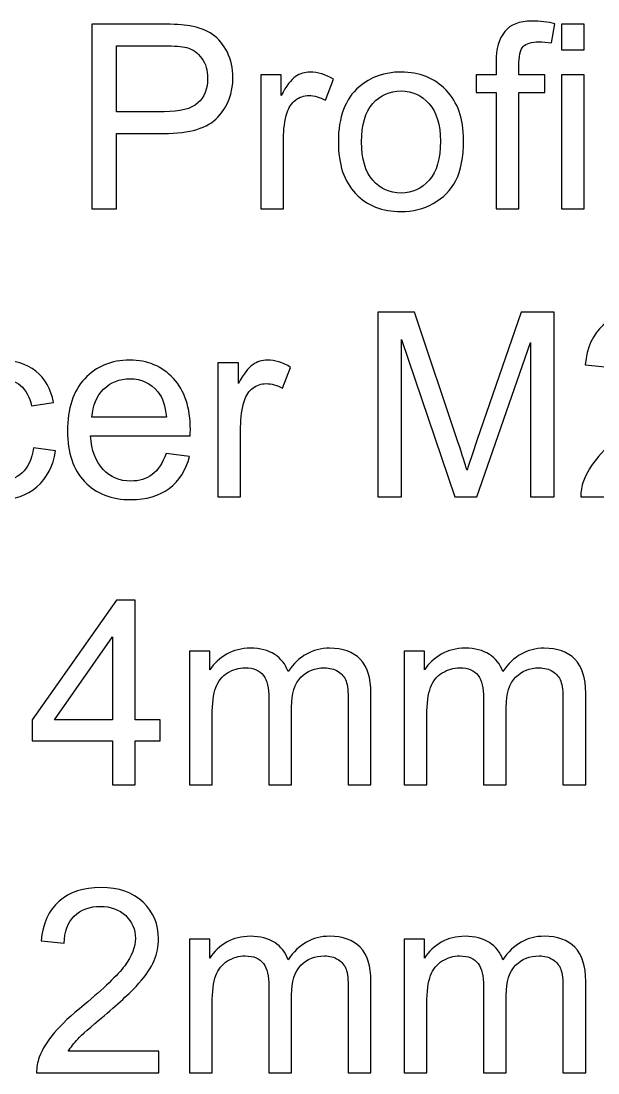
# Model space of a CAD drawing. Header units: centimetres. Extents: x -93 to 10, y -23 to 17.
# Drawn here: x -5.32 to -1.53, y 5.9 to 12.81 of the extents above; entities that cross this region are included whole.
import ezdxf

# ---------------------------------------------------------------- set-up
doc = ezdxf.new("R2010")
doc.units = ezdxf.units.CM
doc.header["$MEASUREMENT"] = 0
doc.layers.add('CASE_LAYER', color=7, linetype='Continuous')

msp = doc.modelspace()

# ---------------------------------------------------------------- linework, layer by layer
at = {"layer": 'CASE_LAYER', "color": 250}
for points, knots in [([(-4.85879, 11.57997), (-4.85879, 11.57997), (-4.85879, 12.79239), (-4.85879, 12.79239), (-4.85879, 12.79239), (-4.40103, 12.79239), (-4.40103, 12.79239), (-4.3206, 12.79239), (-4.25907, 12.78844), (-4.21646, 12.78082), (-4.15691, 12.77095), (-4.10696, 12.75204), (-4.0666, 12.72438), (-4.02624, 12.69644), (-3.99378, 12.65749), (-3.96923, 12.60754), (-3.94468, 12.55759), (-3.93254, 12.50255), (-3.93254, 12.44244), (-3.93254, 12.33971), (-3.96528, 12.2525), (-4.03104, 12.18138), (-4.09651, 12.10998), (-4.21533, 12.07442), (-4.38692, 12.07442), (-4.38692, 12.07442), (-4.69793, 12.07442), (-4.69793, 12.07442), (-4.69793, 12.07442), (-4.69793, 11.57997), (-4.69793, 11.57997), (-4.69793, 11.57997), (-4.85879, 11.57997), (-4.85879, 11.57997)], [0, 0, 0, 0, 0.0909091, 0.0909091, 0.0909091, 0.1818182, 0.1818182, 0.1818182, 0.2727273, 0.2727273, 0.2727273, 0.3636364, 0.3636364, 0.3636364, 0.4545455, 0.4545455, 0.4545455, 0.5454545, 0.5454545, 0.5454545, 0.6363636, 0.6363636, 0.6363636, 0.7272727, 0.7272727, 0.7272727, 0.8181818, 0.8181818, 0.8181818, 0.9090909, 0.9090909, 0.9090909, 1, 1, 1, 1]), ([(-2.20337, 11.57997), (-2.20337, 11.57997), (-2.20337, 12.34366), (-2.20337, 12.34366), (-2.20337, 12.34366), (-2.33545, 12.34366), (-2.33545, 12.34366), (-2.33545, 12.34366), (-2.33545, 12.45881), (-2.33545, 12.45881), (-2.33545, 12.45881), (-2.20337, 12.45881), (-2.20337, 12.45881), (-2.20337, 12.45881), (-2.20337, 12.54376), (-2.20337, 12.54376), (-2.20337, 12.63068), (-2.18446, 12.69729), (-2.14693, 12.74329), (-2.10939, 12.78957), (-2.05013, 12.81271), (-1.96885, 12.81271), (-1.9141, 12.81271), (-1.86358, 12.80651), (-1.81729, 12.79409), (-1.81729, 12.79409), (-1.84044, 12.6685), (-1.84044, 12.6685), (-1.86979, 12.6733), (-1.8966, 12.67555), (-1.92087, 12.67555), (-1.97223, 12.67555), (-2.00751, 12.66539), (-2.02614, 12.64507), (-2.04505, 12.62475), (-2.05436, 12.58157), (-2.05436, 12.51553), (-2.05436, 12.51553), (-2.05436, 12.45881), (-2.05436, 12.45881), (-2.05436, 12.45881), (-1.88333, 12.45881), (-1.88333, 12.45881), (-1.88333, 12.45881), (-1.88333, 12.34366), (-1.88333, 12.34366), (-1.88333, 12.34366), (-2.05436, 12.34366), (-2.05436, 12.34366), (-2.05436, 12.34366), (-2.05436, 11.57997), (-2.05436, 11.57997), (-2.05436, 11.57997), (-2.20337, 11.57997), (-2.20337, 11.57997)], [0, 0, 0, 0, 0.0555556, 0.0555556, 0.0555556, 0.1111111, 0.1111111, 0.1111111, 0.1666667, 0.1666667, 0.1666667, 0.2222222, 0.2222222, 0.2222222, 0.2777778, 0.2777778, 0.2777778, 0.3333333, 0.3333333, 0.3333333, 0.3888889, 0.3888889, 0.3888889, 0.4444444, 0.4444444, 0.4444444, 0.5, 0.5, 0.5, 0.5555556, 0.5555556, 0.5555556, 0.6111111, 0.6111111, 0.6111111, 0.6666667, 0.6666667, 0.6666667, 0.7222222, 0.7222222, 0.7222222, 0.7777778, 0.7777778, 0.7777778, 0.8333333, 0.8333333, 0.8333333, 0.8888889, 0.8888889, 0.8888889, 0.9444444, 0.9444444, 0.9444444, 1, 1, 1, 1]), ([(-1.77327, 12.62306), (-1.77327, 12.62306), (-1.77327, 12.79239), (-1.77327, 12.79239), (-1.77327, 12.79239), (-1.62425, 12.79239), (-1.62425, 12.79239), (-1.62425, 12.79239), (-1.62425, 12.62306), (-1.62425, 12.62306), (-1.62425, 12.62306), (-1.77327, 12.62306), (-1.77327, 12.62306)], [0, 0, 0, 0, 0.25, 0.25, 0.25, 0.5, 0.5, 0.5, 0.75, 0.75, 0.75, 1, 1, 1, 1]), ([(-4.69793, 12.21666), (-4.69793, 12.21666), (-4.38466, 12.21666), (-4.38466, 12.21666), (-4.2808, 12.21666), (-4.20743, 12.23585), (-4.16368, 12.27452), (-4.12022, 12.31318), (-4.09849, 12.36737), (-4.09849, 12.43764), (-4.09849, 12.48816), (-4.11119, 12.53162), (-4.13687, 12.56775), (-4.16255, 12.60387), (-4.19642, 12.62786), (-4.23819, 12.63943), (-4.26528, 12.64649), (-4.31523, 12.65015), (-4.38777, 12.65015), (-4.38777, 12.65015), (-4.69793, 12.65015), (-4.69793, 12.65015), (-4.69793, 12.65015), (-4.69793, 12.21666), (-4.69793, 12.21666)], [0, 0, 0, 0, 0.125, 0.125, 0.125, 0.25, 0.25, 0.25, 0.375, 0.375, 0.375, 0.5, 0.5, 0.5, 0.625, 0.625, 0.625, 0.75, 0.75, 0.75, 0.875, 0.875, 0.875, 1, 1, 1, 1]), ([(-3.74966, 11.57997), (-3.74966, 11.57997), (-3.74966, 12.45881), (-3.74966, 12.45881), (-3.74966, 12.45881), (-3.61589, 12.45881), (-3.61589, 12.45881), (-3.61589, 12.45881), (-3.61589, 12.32419), (-3.61589, 12.32419), (-3.58174, 12.38656), (-3.55013, 12.42776), (-3.52106, 12.44752), (-3.492, 12.46756), (-3.4601, 12.47743), (-3.42539, 12.47743), (-3.37516, 12.47743), (-3.32407, 12.46163), (-3.27214, 12.4303), (-3.27214, 12.4303), (-3.3252, 12.29286), (-3.3252, 12.29286), (-3.36133, 12.31318), (-3.39745, 12.32334), (-3.43358, 12.32334), (-3.46603, 12.32334), (-3.4951, 12.31346), (-3.52078, 12.29399), (-3.54646, 12.27452), (-3.56481, 12.24742), (-3.57581, 12.21271), (-3.59247, 12.15994), (-3.60065, 12.10208), (-3.60065, 12.03914), (-3.60065, 12.03914), (-3.60065, 11.57997), (-3.60065, 11.57997), (-3.60065, 11.57997), (-3.74966, 11.57997), (-3.74966, 11.57997)], [0, 0, 0, 0, 0.0769231, 0.0769231, 0.0769231, 0.1538462, 0.1538462, 0.1538462, 0.2307692, 0.2307692, 0.2307692, 0.3076923, 0.3076923, 0.3076923, 0.3846154, 0.3846154, 0.3846154, 0.4615385, 0.4615385, 0.4615385, 0.5384615, 0.5384615, 0.5384615, 0.6153846, 0.6153846, 0.6153846, 0.6923077, 0.6923077, 0.6923077, 0.7692308, 0.7692308, 0.7692308, 0.8461538, 0.8461538, 0.8461538, 0.9230769, 0.9230769, 0.9230769, 1, 1, 1, 1]), ([(-3.23997, 12.01939), (-3.23997, 12.18167), (-3.19481, 12.30189), (-3.10422, 12.38007), (-3.02887, 12.44498), (-2.93658, 12.47743), (-2.82793, 12.47743), (-2.70742, 12.47743), (-2.60864, 12.43792), (-2.53188, 12.3589), (-2.45539, 12.28016), (-2.41701, 12.17094), (-2.41701, 12.03181), (-2.41701, 11.91892), (-2.43395, 11.8303), (-2.46781, 11.76567), (-2.50168, 11.70104), (-2.55107, 11.65081), (-2.61598, 11.61497), (-2.68061, 11.57912), (-2.75144, 11.56134), (-2.82793, 11.56134), (-2.95098, 11.56134), (-3.05032, 11.60057), (-3.12623, 11.67931), (-3.20215, 11.75805), (-3.23997, 11.8715), (-3.23997, 12.01939)], [0, 0, 0, 0, 0.1111111, 0.1111111, 0.1111111, 0.2222222, 0.2222222, 0.2222222, 0.3333333, 0.3333333, 0.3333333, 0.4444444, 0.4444444, 0.4444444, 0.5555556, 0.5555556, 0.5555556, 0.6666667, 0.6666667, 0.6666667, 0.7777778, 0.7777778, 0.7777778, 0.8888889, 0.8888889, 0.8888889, 1, 1, 1, 1]), ([(-1.77327, 11.57997), (-1.77327, 11.57997), (-1.77327, 12.45881), (-1.77327, 12.45881), (-1.77327, 12.45881), (-1.62425, 12.45881), (-1.62425, 12.45881), (-1.62425, 12.45881), (-1.62425, 11.57997), (-1.62425, 11.57997), (-1.62425, 11.57997), (-1.77327, 11.57997), (-1.77327, 11.57997)], [0, 0, 0, 0, 0.25, 0.25, 0.25, 0.5, 0.5, 0.5, 0.75, 0.75, 0.75, 1, 1, 1, 1]), ([(-3.08757, 12.01911), (-3.08757, 11.90678), (-3.06302, 11.82268), (-3.01391, 11.76708), (-2.96452, 11.7112), (-2.90272, 11.68326), (-2.82793, 11.68326), (-2.75398, 11.68326), (-2.69246, 11.7112), (-2.64307, 11.76737), (-2.59396, 11.82353), (-2.56941, 11.90904), (-2.56941, 12.0239), (-2.56941, 12.13228), (-2.59425, 12.2144), (-2.64364, 12.27), (-2.69302, 12.32588), (-2.75455, 12.35382), (-2.82793, 12.35382), (-2.90272, 12.35382), (-2.96452, 12.32616), (-3.01391, 12.27057), (-3.06302, 12.21497), (-3.08757, 12.13115), (-3.08757, 12.01911)], [0, 0, 0, 0, 0.125, 0.125, 0.125, 0.25, 0.25, 0.25, 0.375, 0.375, 0.375, 0.5, 0.5, 0.5, 0.625, 0.625, 0.625, 0.75, 0.75, 0.75, 0.875, 0.875, 0.875, 1, 1, 1, 1]), ([(-2.97948, 9.68824), (-2.97948, 9.68824), (-2.97948, 10.90066), (-2.97948, 10.90066), (-2.97948, 10.90066), (-2.73903, 10.90066), (-2.73903, 10.90066), (-2.73903, 10.90066), (-2.45229, 10.04243), (-2.45229, 10.04243), (-2.42576, 9.96256), (-2.40657, 9.90273), (-2.39443, 9.86294), (-2.38061, 9.90696), (-2.35887, 9.97187), (-2.32952, 10.05739), (-2.32952, 10.05739), (-2.03771, 10.90066), (-2.03771, 10.90066), (-2.03771, 10.90066), (-1.82294, 10.90066), (-1.82294, 10.90066), (-1.82294, 10.90066), (-1.82294, 9.68824), (-1.82294, 9.68824), (-1.82294, 9.68824), (-1.97703, 9.68824), (-1.97703, 9.68824), (-1.97703, 9.68824), (-1.97703, 10.70254), (-1.97703, 10.70254), (-1.97703, 10.70254), (-2.33093, 9.68824), (-2.33093, 9.68824), (-2.33093, 9.68824), (-2.47543, 9.68824), (-2.47543, 9.68824), (-2.47543, 9.68824), (-2.82539, 10.72117), (-2.82539, 10.72117), (-2.82539, 10.72117), (-2.82539, 9.68824), (-2.82539, 9.68824), (-2.82539, 9.68824), (-2.97948, 9.68824), (-2.97948, 9.68824)], [0, 0, 0, 0, 0.0666667, 0.0666667, 0.0666667, 0.1333333, 0.1333333, 0.1333333, 0.2, 0.2, 0.2, 0.2666667, 0.2666667, 0.2666667, 0.3333333, 0.3333333, 0.3333333, 0.4, 0.4, 0.4, 0.4666667, 0.4666667, 0.4666667, 0.5333333, 0.5333333, 0.5333333, 0.6, 0.6, 0.6, 0.6666667, 0.6666667, 0.6666667, 0.7333333, 0.7333333, 0.7333333, 0.8, 0.8, 0.8, 0.8666667, 0.8666667, 0.8666667, 0.9333333, 0.9333333, 0.9333333, 1, 1, 1, 1]), ([(-0.84419, 9.83048), (-0.84419, 9.83048), (-0.84419, 9.68824), (-0.84419, 9.68824), (-0.84419, 9.68824), (-1.64683, 9.68824), (-1.64683, 9.68824), (-1.64796, 9.72408), (-1.64204, 9.75851), (-1.62934, 9.79182), (-1.60873, 9.84628), (-1.57571, 9.90019), (-1.53028, 9.95296), (-1.48484, 10.00574), (-1.41993, 10.0667), (-1.33554, 10.13584), (-1.20431, 10.24393), (-1.11513, 10.32945), (-1.06856, 10.39267), (-1.02171, 10.45588), (-0.99829, 10.51571), (-0.99829, 10.57216), (-0.99829, 10.63114), (-1.01945, 10.68081), (-1.06179, 10.72145), (-1.10412, 10.76181), (-1.15944, 10.78213), (-1.22745, 10.78213), (-1.29942, 10.78213), (-1.35699, 10.76068), (-1.40017, 10.71778), (-1.44335, 10.67517), (-1.46508, 10.6159), (-1.46565, 10.53999), (-1.46565, 10.53999), (-1.61805, 10.55522), (-1.61805, 10.55522), (-1.6076, 10.66924), (-1.56809, 10.75617), (-1.4998, 10.816), (-1.43122, 10.87583), (-1.33949, 10.90574), (-1.22407, 10.90574), (-1.10779, 10.90574), (-1.0155, 10.87357), (-0.94777, 10.80894), (-0.87975, 10.74431), (-0.84589, 10.66416), (-0.84589, 10.56877), (-0.84589, 10.52023), (-0.85577, 10.47253), (-0.8758, 10.42569), (-0.89556, 10.37855), (-0.92858, 10.32917), (-0.97458, 10.27724), (-1.02087, 10.22559), (-1.09735, 10.15419), (-1.20403, 10.06388), (-1.29349, 9.98881), (-1.35107, 9.93801), (-1.37647, 9.9112), (-1.40187, 9.88438), (-1.42275, 9.85757), (-1.4394, 9.83048), (-1.4394, 9.83048), (-0.84419, 9.83048), (-0.84419, 9.83048)], [0, 0, 0, 0, 0.0454545, 0.0454545, 0.0454545, 0.0909091, 0.0909091, 0.0909091, 0.1363636, 0.1363636, 0.1363636, 0.1818182, 0.1818182, 0.1818182, 0.2272727, 0.2272727, 0.2272727, 0.2727273, 0.2727273, 0.2727273, 0.3181818, 0.3181818, 0.3181818, 0.3636364, 0.3636364, 0.3636364, 0.4090909, 0.4090909, 0.4090909, 0.4545455, 0.4545455, 0.4545455, 0.5, 0.5, 0.5, 0.5454545, 0.5454545, 0.5454545, 0.5909091, 0.5909091, 0.5909091, 0.6363636, 0.6363636, 0.6363636, 0.6818182, 0.6818182, 0.6818182, 0.7272727, 0.7272727, 0.7272727, 0.7727273, 0.7727273, 0.7727273, 0.8181818, 0.8181818, 0.8181818, 0.8636364, 0.8636364, 0.8636364, 0.9090909, 0.9090909, 0.9090909, 0.9545455, 0.9545455, 0.9545455, 1, 1, 1, 1]), ([(-5.24346, 10.00997), (-5.24346, 10.00997), (-5.09783, 9.98965), (-5.09783, 9.98965), (-5.11392, 9.88946), (-5.15456, 9.81129), (-5.22032, 9.75456), (-5.28608, 9.69784), (-5.36707, 9.66961), (-5.46275, 9.66961), (-5.58269, 9.66961), (-5.67921, 9.70884), (-5.75202, 9.7873), (-5.82512, 9.86576), (-5.86153, 9.97808), (-5.86153, 10.12427), (-5.86153, 10.2191), (-5.84572, 10.30179), (-5.8144, 10.37291), (-5.78307, 10.44375), (-5.73537, 10.49709), (-5.67103, 10.53237), (-5.60696, 10.56792), (-5.53725, 10.5857), (-5.46162, 10.5857), (-5.36651, 10.5857), (-5.28833, 10.56172), (-5.22794, 10.51346), (-5.16726, 10.4652), (-5.12831, 10.39662), (-5.11138, 10.308), (-5.11138, 10.308), (-5.25531, 10.28599), (-5.25531, 10.28599), (-5.26914, 10.34497), (-5.29341, 10.38928), (-5.32869, 10.41919), (-5.36369, 10.44883), (-5.40602, 10.46379), (-5.45569, 10.46379), (-5.53076, 10.46379), (-5.59172, 10.43697), (-5.63885, 10.38335), (-5.6857, 10.32945), (-5.70913, 10.24478), (-5.70913, 10.12851), (-5.70913, 10.01054), (-5.68655, 9.92502), (-5.64139, 9.87168), (-5.59596, 9.81834), (-5.53697, 9.79153), (-5.46444, 9.79153), (-5.40574, 9.79153), (-5.35691, 9.80931), (-5.31797, 9.84516), (-5.27874, 9.88072), (-5.2539, 9.93575), (-5.24346, 10.00997)], [0, 0, 0, 0, 0.0526316, 0.0526316, 0.0526316, 0.1052632, 0.1052632, 0.1052632, 0.1578947, 0.1578947, 0.1578947, 0.2105263, 0.2105263, 0.2105263, 0.2631579, 0.2631579, 0.2631579, 0.3157895, 0.3157895, 0.3157895, 0.3684211, 0.3684211, 0.3684211, 0.4210526, 0.4210526, 0.4210526, 0.4736842, 0.4736842, 0.4736842, 0.5263158, 0.5263158, 0.5263158, 0.5789474, 0.5789474, 0.5789474, 0.6315789, 0.6315789, 0.6315789, 0.6842105, 0.6842105, 0.6842105, 0.7368421, 0.7368421, 0.7368421, 0.7894737, 0.7894737, 0.7894737, 0.8421053, 0.8421053, 0.8421053, 0.8947368, 0.8947368, 0.8947368, 0.9473684, 0.9473684, 0.9473684, 1, 1, 1, 1]), ([(-4.37139, 9.97272), (-4.37139, 9.97272), (-4.2173, 9.9524), (-4.2173, 9.9524), (-4.24129, 9.86294), (-4.28616, 9.79323), (-4.35164, 9.74384), (-4.41711, 9.69445), (-4.50065, 9.66961), (-4.60253, 9.66961), (-4.73066, 9.66961), (-4.83226, 9.70912), (-4.90733, 9.78815), (-4.9824, 9.86689), (-5.01994, 9.9778), (-5.01994, 10.12032), (-5.01994, 10.26764), (-4.98212, 10.38222), (-4.9062, 10.4635), (-4.83028, 10.54507), (-4.73179, 10.5857), (-4.61072, 10.5857), (-4.49359, 10.5857), (-4.39792, 10.54591), (-4.3237, 10.46604), (-4.24947, 10.38617), (-4.21222, 10.27385), (-4.21222, 10.12907), (-4.21222, 10.12032), (-4.2125, 10.10706), (-4.21307, 10.08956), (-4.21307, 10.08956), (-4.86754, 10.08956), (-4.86754, 10.08956), (-4.86189, 9.99332), (-4.8348, 9.91938), (-4.78569, 9.8683), (-4.73687, 9.81722), (-4.67563, 9.79153), (-4.60253, 9.79153), (-4.54806, 9.79153), (-4.5015, 9.80593), (-4.46311, 9.83471), (-4.42445, 9.8635), (-4.39397, 9.9095), (-4.37139, 9.97272)], [0, 0, 0, 0, 0.0666667, 0.0666667, 0.0666667, 0.1333333, 0.1333333, 0.1333333, 0.2, 0.2, 0.2, 0.2666667, 0.2666667, 0.2666667, 0.3333333, 0.3333333, 0.3333333, 0.4, 0.4, 0.4, 0.4666667, 0.4666667, 0.4666667, 0.5333333, 0.5333333, 0.5333333, 0.6, 0.6, 0.6, 0.6666667, 0.6666667, 0.6666667, 0.7333333, 0.7333333, 0.7333333, 0.8, 0.8, 0.8, 0.8666667, 0.8666667, 0.8666667, 0.9333333, 0.9333333, 0.9333333, 1, 1, 1, 1]), ([(-4.03075, 9.68824), (-4.03075, 9.68824), (-4.03075, 10.56708), (-4.03075, 10.56708), (-4.03075, 10.56708), (-3.89698, 10.56708), (-3.89698, 10.56708), (-3.89698, 10.56708), (-3.89698, 10.43246), (-3.89698, 10.43246), (-3.86283, 10.49483), (-3.83122, 10.53603), (-3.80215, 10.55579), (-3.77309, 10.57583), (-3.74119, 10.5857), (-3.70648, 10.5857), (-3.65625, 10.5857), (-3.60516, 10.5699), (-3.55323, 10.53857), (-3.55323, 10.53857), (-3.60629, 10.40113), (-3.60629, 10.40113), (-3.64242, 10.42145), (-3.67854, 10.43161), (-3.71467, 10.43161), (-3.74712, 10.43161), (-3.77619, 10.42173), (-3.80187, 10.40226), (-3.82755, 10.38279), (-3.8459, 10.35569), (-3.8569, 10.32098), (-3.87356, 10.26821), (-3.88174, 10.21035), (-3.88174, 10.14741), (-3.88174, 10.14741), (-3.88174, 9.68824), (-3.88174, 9.68824), (-3.88174, 9.68824), (-4.03075, 9.68824), (-4.03075, 9.68824)], [0, 0, 0, 0, 0.0769231, 0.0769231, 0.0769231, 0.1538462, 0.1538462, 0.1538462, 0.2307692, 0.2307692, 0.2307692, 0.3076923, 0.3076923, 0.3076923, 0.3846154, 0.3846154, 0.3846154, 0.4615385, 0.4615385, 0.4615385, 0.5384615, 0.5384615, 0.5384615, 0.6153846, 0.6153846, 0.6153846, 0.6923077, 0.6923077, 0.6923077, 0.7692308, 0.7692308, 0.7692308, 0.8461538, 0.8461538, 0.8461538, 0.9230769, 0.9230769, 0.9230769, 1, 1, 1, 1]), ([(-4.85907, 10.21148), (-4.85907, 10.21148), (-4.3697, 10.21148), (-4.3697, 10.21148), (-4.37619, 10.28542), (-4.3951, 10.34074), (-4.42586, 10.37771), (-4.47299, 10.435), (-4.53452, 10.46379), (-4.60987, 10.46379), (-4.67817, 10.46379), (-4.73546, 10.44093), (-4.78202, 10.39521), (-4.82831, 10.34949), (-4.85399, 10.28824), (-4.85907, 10.21148)], [0, 0, 0, 0, 0.2, 0.2, 0.2, 0.4, 0.4, 0.4, 0.6, 0.6, 0.6, 0.8, 0.8, 0.8, 1, 1, 1, 1]), ([(-4.72417, 7.79651), (-4.72417, 7.79651), (-4.72417, 8.08607), (-4.72417, 8.08607), (-4.72417, 8.08607), (-5.2508, 8.08607), (-5.2508, 8.08607), (-5.2508, 8.08607), (-5.2508, 8.22323), (-5.2508, 8.22323), (-5.2508, 8.22323), (-4.69708, 9.00893), (-4.69708, 9.00893), (-4.69708, 9.00893), (-4.57516, 9.00893), (-4.57516, 9.00893), (-4.57516, 9.00893), (-4.57516, 8.22323), (-4.57516, 8.22323), (-4.57516, 8.22323), (-4.41091, 8.22323), (-4.41091, 8.22323), (-4.41091, 8.22323), (-4.41091, 8.08607), (-4.41091, 8.08607), (-4.41091, 8.08607), (-4.57516, 8.08607), (-4.57516, 8.08607), (-4.57516, 8.08607), (-4.57516, 7.79651), (-4.57516, 7.79651), (-4.57516, 7.79651), (-4.72417, 7.79651), (-4.72417, 7.79651)], [0, 0, 0, 0, 0.0909091, 0.0909091, 0.0909091, 0.1818182, 0.1818182, 0.1818182, 0.2727273, 0.2727273, 0.2727273, 0.3636364, 0.3636364, 0.3636364, 0.4545455, 0.4545455, 0.4545455, 0.5454545, 0.5454545, 0.5454545, 0.6363636, 0.6363636, 0.6363636, 0.7272727, 0.7272727, 0.7272727, 0.8181818, 0.8181818, 0.8181818, 0.9090909, 0.9090909, 0.9090909, 1, 1, 1, 1]), ([(-4.72417, 8.22323), (-4.72417, 8.22323), (-4.72417, 8.76876), (-4.72417, 8.76876), (-4.72417, 8.76876), (-5.10433, 8.22323), (-5.10433, 8.22323), (-5.10433, 8.22323), (-4.72417, 8.22323), (-4.72417, 8.22323)], [0, 0, 0, 0, 0.3333333, 0.3333333, 0.3333333, 0.6666667, 0.6666667, 0.6666667, 1, 1, 1, 1]), ([(-4.21759, 7.79651), (-4.21759, 7.79651), (-4.21759, 8.67535), (-4.21759, 8.67535), (-4.21759, 8.67535), (-4.08382, 8.67535), (-4.08382, 8.67535), (-4.08382, 8.67535), (-4.08382, 8.55117), (-4.08382, 8.55117), (-4.05644, 8.59407), (-4.01975, 8.62878), (-3.97403, 8.65475), (-3.92831, 8.68099), (-3.87638, 8.69397), (-3.81796, 8.69397), (-3.75305, 8.69397), (-3.69971, 8.68043), (-3.65823, 8.65362), (-3.61674, 8.62652), (-3.58739, 8.58899), (-3.57046, 8.54045), (-3.50046, 8.64289), (-3.40987, 8.69397), (-3.29811, 8.69397), (-3.21062, 8.69397), (-3.14317, 8.66999), (-3.09632, 8.62173), (-3.04919, 8.57347), (-3.02549, 8.49924), (-3.02549, 8.39905), (-3.02549, 8.39905), (-3.02549, 7.79651), (-3.02549, 7.79651), (-3.02549, 7.79651), (-3.1745, 7.79651), (-3.1745, 7.79651), (-3.1745, 7.79651), (-3.1745, 8.34966), (-3.1745, 8.34966), (-3.1745, 8.40893), (-3.17958, 8.45183), (-3.18917, 8.47808), (-3.19877, 8.50432), (-3.21627, 8.52521), (-3.24195, 8.54129), (-3.26735, 8.55738), (-3.29727, 8.56528), (-3.33141, 8.56528), (-3.3935, 8.56528), (-3.44487, 8.54468), (-3.48579, 8.50376), (-3.52671, 8.46255), (-3.54703, 8.3968), (-3.54703, 8.30648), (-3.54703, 8.30648), (-3.54703, 7.79651), (-3.54703, 7.79651), (-3.54703, 7.79651), (-3.69604, 7.79651), (-3.69604, 7.79651), (-3.69604, 7.79651), (-3.69604, 8.36688), (-3.69604, 8.36688), (-3.69604, 8.43292), (-3.70818, 8.48259), (-3.73245, 8.51561), (-3.75672, 8.54863), (-3.79652, 8.56528), (-3.85155, 8.56528), (-3.89332, 8.56528), (-3.93198, 8.55428), (-3.96754, 8.53226), (-4.0031, 8.51025), (-4.02878, 8.47808), (-4.04487, 8.43546), (-4.06067, 8.39313), (-4.06858, 8.33188), (-4.06858, 8.25202), (-4.06858, 8.25202), (-4.06858, 7.79651), (-4.06858, 7.79651), (-4.06858, 7.79651), (-4.21759, 7.79651), (-4.21759, 7.79651)], [0, 0, 0, 0, 0.0357143, 0.0357143, 0.0357143, 0.0714286, 0.0714286, 0.0714286, 0.1071429, 0.1071429, 0.1071429, 0.1428571, 0.1428571, 0.1428571, 0.1785714, 0.1785714, 0.1785714, 0.2142857, 0.2142857, 0.2142857, 0.25, 0.25, 0.25, 0.2857143, 0.2857143, 0.2857143, 0.3214286, 0.3214286, 0.3214286, 0.3571429, 0.3571429, 0.3571429, 0.3928571, 0.3928571, 0.3928571, 0.4285714, 0.4285714, 0.4285714, 0.4642857, 0.4642857, 0.4642857, 0.5, 0.5, 0.5, 0.5357143, 0.5357143, 0.5357143, 0.5714286, 0.5714286, 0.5714286, 0.6071429, 0.6071429, 0.6071429, 0.6428571, 0.6428571, 0.6428571, 0.6785714, 0.6785714, 0.6785714, 0.7142857, 0.7142857, 0.7142857, 0.75, 0.75, 0.75, 0.7857143, 0.7857143, 0.7857143, 0.8214286, 0.8214286, 0.8214286, 0.8571429, 0.8571429, 0.8571429, 0.8928571, 0.8928571, 0.8928571, 0.9285714, 0.9285714, 0.9285714, 0.9642857, 0.9642857, 0.9642857, 1, 1, 1, 1]), ([(-2.80705, 7.79651), (-2.80705, 7.79651), (-2.80705, 8.67535), (-2.80705, 8.67535), (-2.80705, 8.67535), (-2.67328, 8.67535), (-2.67328, 8.67535), (-2.67328, 8.67535), (-2.67328, 8.55117), (-2.67328, 8.55117), (-2.6459, 8.59407), (-2.60921, 8.62878), (-2.56349, 8.65475), (-2.51777, 8.68099), (-2.46584, 8.69397), (-2.40742, 8.69397), (-2.34251, 8.69397), (-2.28917, 8.68043), (-2.24769, 8.65362), (-2.2062, 8.62652), (-2.17685, 8.58899), (-2.15992, 8.54045), (-2.08992, 8.64289), (-1.99933, 8.69397), (-1.88757, 8.69397), (-1.80008, 8.69397), (-1.73263, 8.66999), (-1.68578, 8.62173), (-1.63865, 8.57347), (-1.61495, 8.49924), (-1.61495, 8.39905), (-1.61495, 8.39905), (-1.61495, 7.79651), (-1.61495, 7.79651), (-1.61495, 7.79651), (-1.76396, 7.79651), (-1.76396, 7.79651), (-1.76396, 7.79651), (-1.76396, 8.34966), (-1.76396, 8.34966), (-1.76396, 8.40893), (-1.76904, 8.45183), (-1.77863, 8.47808), (-1.78823, 8.50432), (-1.80573, 8.52521), (-1.83141, 8.54129), (-1.85681, 8.55738), (-1.88673, 8.56528), (-1.92087, 8.56528), (-1.98296, 8.56528), (-2.03433, 8.54468), (-2.07525, 8.50376), (-2.11617, 8.46255), (-2.13649, 8.3968), (-2.13649, 8.30648), (-2.13649, 8.30648), (-2.13649, 7.79651), (-2.13649, 7.79651), (-2.13649, 7.79651), (-2.2855, 7.79651), (-2.2855, 7.79651), (-2.2855, 7.79651), (-2.2855, 8.36688), (-2.2855, 8.36688), (-2.2855, 8.43292), (-2.29764, 8.48259), (-2.32191, 8.51561), (-2.34618, 8.54863), (-2.38598, 8.56528), (-2.44101, 8.56528), (-2.48278, 8.56528), (-2.52144, 8.55428), (-2.557, 8.53226), (-2.59256, 8.51025), (-2.61824, 8.47808), (-2.63433, 8.43546), (-2.65013, 8.39313), (-2.65804, 8.33188), (-2.65804, 8.25202), (-2.65804, 8.25202), (-2.65804, 7.79651), (-2.65804, 7.79651), (-2.65804, 7.79651), (-2.80705, 7.79651), (-2.80705, 7.79651)], [0, 0, 0, 0, 0.0357143, 0.0357143, 0.0357143, 0.0714286, 0.0714286, 0.0714286, 0.1071429, 0.1071429, 0.1071429, 0.1428571, 0.1428571, 0.1428571, 0.1785714, 0.1785714, 0.1785714, 0.2142857, 0.2142857, 0.2142857, 0.25, 0.25, 0.25, 0.2857143, 0.2857143, 0.2857143, 0.3214286, 0.3214286, 0.3214286, 0.3571429, 0.3571429, 0.3571429, 0.3928571, 0.3928571, 0.3928571, 0.4285714, 0.4285714, 0.4285714, 0.4642857, 0.4642857, 0.4642857, 0.5, 0.5, 0.5, 0.5357143, 0.5357143, 0.5357143, 0.5714286, 0.5714286, 0.5714286, 0.6071429, 0.6071429, 0.6071429, 0.6428571, 0.6428571, 0.6428571, 0.6785714, 0.6785714, 0.6785714, 0.7142857, 0.7142857, 0.7142857, 0.75, 0.75, 0.75, 0.7857143, 0.7857143, 0.7857143, 0.8214286, 0.8214286, 0.8214286, 0.8571429, 0.8571429, 0.8571429, 0.8928571, 0.8928571, 0.8928571, 0.9285714, 0.9285714, 0.9285714, 0.9642857, 0.9642857, 0.9642857, 1, 1, 1, 1]), ([(-4.41937, 6.04702), (-4.41937, 6.04702), (-4.41937, 5.90478), (-4.41937, 5.90478), (-4.41937, 5.90478), (-5.22201, 5.90478), (-5.22201, 5.90478), (-5.22314, 5.94062), (-5.21722, 5.97505), (-5.20452, 6.00836), (-5.18391, 6.06282), (-5.15089, 6.11673), (-5.10546, 6.1695), (-5.06002, 6.22228), (-4.99511, 6.28324), (-4.91072, 6.35238), (-4.77949, 6.46047), (-4.69031, 6.54599), (-4.64374, 6.60921), (-4.59689, 6.67242), (-4.57347, 6.73225), (-4.57347, 6.7887), (-4.57347, 6.84768), (-4.59463, 6.89735), (-4.63697, 6.93799), (-4.6793, 6.97835), (-4.73462, 6.99867), (-4.80263, 6.99867), (-4.8746, 6.99867), (-4.93217, 6.97722), (-4.97535, 6.93432), (-5.01853, 6.89171), (-5.04026, 6.83244), (-5.04083, 6.75653), (-5.04083, 6.75653), (-5.19323, 6.77176), (-5.19323, 6.77176), (-5.18278, 6.88578), (-5.14327, 6.97271), (-5.07498, 7.03254), (-5.0064, 7.09237), (-4.91467, 7.12228), (-4.79925, 7.12228), (-4.68297, 7.12228), (-4.59068, 7.09011), (-4.52295, 7.02548), (-4.45493, 6.96085), (-4.42107, 6.8807), (-4.42107, 6.78531), (-4.42107, 6.73677), (-4.43095, 6.68907), (-4.45098, 6.64223), (-4.47074, 6.59509), (-4.50376, 6.54571), (-4.54976, 6.49378), (-4.59605, 6.44213), (-4.67253, 6.37073), (-4.77921, 6.28042), (-4.86867, 6.20535), (-4.92625, 6.15455), (-4.95165, 6.12774), (-4.97705, 6.10092), (-4.99793, 6.07411), (-5.01458, 6.04702), (-5.01458, 6.04702), (-4.41937, 6.04702), (-4.41937, 6.04702)], [0, 0, 0, 0, 0.0454545, 0.0454545, 0.0454545, 0.0909091, 0.0909091, 0.0909091, 0.1363636, 0.1363636, 0.1363636, 0.1818182, 0.1818182, 0.1818182, 0.2272727, 0.2272727, 0.2272727, 0.2727273, 0.2727273, 0.2727273, 0.3181818, 0.3181818, 0.3181818, 0.3636364, 0.3636364, 0.3636364, 0.4090909, 0.4090909, 0.4090909, 0.4545455, 0.4545455, 0.4545455, 0.5, 0.5, 0.5, 0.5454545, 0.5454545, 0.5454545, 0.5909091, 0.5909091, 0.5909091, 0.6363636, 0.6363636, 0.6363636, 0.6818182, 0.6818182, 0.6818182, 0.7272727, 0.7272727, 0.7272727, 0.7727273, 0.7727273, 0.7727273, 0.8181818, 0.8181818, 0.8181818, 0.8636364, 0.8636364, 0.8636364, 0.9090909, 0.9090909, 0.9090909, 0.9545455, 0.9545455, 0.9545455, 1, 1, 1, 1]), ([(-4.21759, 5.90478), (-4.21759, 5.90478), (-4.21759, 6.78362), (-4.21759, 6.78362), (-4.21759, 6.78362), (-4.08382, 6.78362), (-4.08382, 6.78362), (-4.08382, 6.78362), (-4.08382, 6.65944), (-4.08382, 6.65944), (-4.05644, 6.70234), (-4.01975, 6.73705), (-3.97403, 6.76302), (-3.92831, 6.78926), (-3.87638, 6.80224), (-3.81796, 6.80224), (-3.75305, 6.80224), (-3.69971, 6.7887), (-3.65823, 6.76189), (-3.61674, 6.73479), (-3.58739, 6.69726), (-3.57046, 6.64872), (-3.50046, 6.75116), (-3.40987, 6.80224), (-3.29811, 6.80224), (-3.21062, 6.80224), (-3.14317, 6.77826), (-3.09632, 6.73), (-3.04919, 6.68174), (-3.02549, 6.60751), (-3.02549, 6.50732), (-3.02549, 6.50732), (-3.02549, 5.90478), (-3.02549, 5.90478), (-3.02549, 5.90478), (-3.1745, 5.90478), (-3.1745, 5.90478), (-3.1745, 5.90478), (-3.1745, 6.45793), (-3.1745, 6.45793), (-3.1745, 6.5172), (-3.17958, 6.5601), (-3.18917, 6.58635), (-3.19877, 6.61259), (-3.21627, 6.63348), (-3.24195, 6.64956), (-3.26735, 6.66565), (-3.29727, 6.67355), (-3.33141, 6.67355), (-3.3935, 6.67355), (-3.44487, 6.65295), (-3.48579, 6.61203), (-3.52671, 6.57082), (-3.54703, 6.50507), (-3.54703, 6.41475), (-3.54703, 6.41475), (-3.54703, 5.90478), (-3.54703, 5.90478), (-3.54703, 5.90478), (-3.69604, 5.90478), (-3.69604, 5.90478), (-3.69604, 5.90478), (-3.69604, 6.47515), (-3.69604, 6.47515), (-3.69604, 6.54119), (-3.70818, 6.59086), (-3.73245, 6.62388), (-3.75672, 6.6569), (-3.79652, 6.67355), (-3.85155, 6.67355), (-3.89332, 6.67355), (-3.93198, 6.66255), (-3.96754, 6.64053), (-4.0031, 6.61852), (-4.02878, 6.58635), (-4.04487, 6.54373), (-4.06067, 6.5014), (-4.06858, 6.44015), (-4.06858, 6.36029), (-4.06858, 6.36029), (-4.06858, 5.90478), (-4.06858, 5.90478), (-4.06858, 5.90478), (-4.21759, 5.90478), (-4.21759, 5.90478)], [0, 0, 0, 0, 0.0357143, 0.0357143, 0.0357143, 0.0714286, 0.0714286, 0.0714286, 0.1071429, 0.1071429, 0.1071429, 0.1428571, 0.1428571, 0.1428571, 0.1785714, 0.1785714, 0.1785714, 0.2142857, 0.2142857, 0.2142857, 0.25, 0.25, 0.25, 0.2857143, 0.2857143, 0.2857143, 0.3214286, 0.3214286, 0.3214286, 0.3571429, 0.3571429, 0.3571429, 0.3928571, 0.3928571, 0.3928571, 0.4285714, 0.4285714, 0.4285714, 0.4642857, 0.4642857, 0.4642857, 0.5, 0.5, 0.5, 0.5357143, 0.5357143, 0.5357143, 0.5714286, 0.5714286, 0.5714286, 0.6071429, 0.6071429, 0.6071429, 0.6428571, 0.6428571, 0.6428571, 0.6785714, 0.6785714, 0.6785714, 0.7142857, 0.7142857, 0.7142857, 0.75, 0.75, 0.75, 0.7857143, 0.7857143, 0.7857143, 0.8214286, 0.8214286, 0.8214286, 0.8571429, 0.8571429, 0.8571429, 0.8928571, 0.8928571, 0.8928571, 0.9285714, 0.9285714, 0.9285714, 0.9642857, 0.9642857, 0.9642857, 1, 1, 1, 1]), ([(-2.80705, 5.90478), (-2.80705, 5.90478), (-2.80705, 6.78362), (-2.80705, 6.78362), (-2.80705, 6.78362), (-2.67328, 6.78362), (-2.67328, 6.78362), (-2.67328, 6.78362), (-2.67328, 6.65944), (-2.67328, 6.65944), (-2.6459, 6.70234), (-2.60921, 6.73705), (-2.56349, 6.76302), (-2.51777, 6.78926), (-2.46584, 6.80224), (-2.40742, 6.80224), (-2.34251, 6.80224), (-2.28917, 6.7887), (-2.24769, 6.76189), (-2.2062, 6.73479), (-2.17685, 6.69726), (-2.15992, 6.64872), (-2.08992, 6.75116), (-1.99933, 6.80224), (-1.88757, 6.80224), (-1.80008, 6.80224), (-1.73263, 6.77826), (-1.68578, 6.73), (-1.63865, 6.68174), (-1.61495, 6.60751), (-1.61495, 6.50732), (-1.61495, 6.50732), (-1.61495, 5.90478), (-1.61495, 5.90478), (-1.61495, 5.90478), (-1.76396, 5.90478), (-1.76396, 5.90478), (-1.76396, 5.90478), (-1.76396, 6.45793), (-1.76396, 6.45793), (-1.76396, 6.5172), (-1.76904, 6.5601), (-1.77863, 6.58635), (-1.78823, 6.61259), (-1.80573, 6.63348), (-1.83141, 6.64956), (-1.85681, 6.66565), (-1.88673, 6.67355), (-1.92087, 6.67355), (-1.98296, 6.67355), (-2.03433, 6.65295), (-2.07525, 6.61203), (-2.11617, 6.57082), (-2.13649, 6.50507), (-2.13649, 6.41475), (-2.13649, 6.41475), (-2.13649, 5.90478), (-2.13649, 5.90478), (-2.13649, 5.90478), (-2.2855, 5.90478), (-2.2855, 5.90478), (-2.2855, 5.90478), (-2.2855, 6.47515), (-2.2855, 6.47515), (-2.2855, 6.54119), (-2.29764, 6.59086), (-2.32191, 6.62388), (-2.34618, 6.6569), (-2.38598, 6.67355), (-2.44101, 6.67355), (-2.48278, 6.67355), (-2.52144, 6.66255), (-2.557, 6.64053), (-2.59256, 6.61852), (-2.61824, 6.58635), (-2.63433, 6.54373), (-2.65013, 6.5014), (-2.65804, 6.44015), (-2.65804, 6.36029), (-2.65804, 6.36029), (-2.65804, 5.90478), (-2.65804, 5.90478), (-2.65804, 5.90478), (-2.80705, 5.90478), (-2.80705, 5.90478)], [0, 0, 0, 0, 0.0357143, 0.0357143, 0.0357143, 0.0714286, 0.0714286, 0.0714286, 0.1071429, 0.1071429, 0.1071429, 0.1428571, 0.1428571, 0.1428571, 0.1785714, 0.1785714, 0.1785714, 0.2142857, 0.2142857, 0.2142857, 0.25, 0.25, 0.25, 0.2857143, 0.2857143, 0.2857143, 0.3214286, 0.3214286, 0.3214286, 0.3571429, 0.3571429, 0.3571429, 0.3928571, 0.3928571, 0.3928571, 0.4285714, 0.4285714, 0.4285714, 0.4642857, 0.4642857, 0.4642857, 0.5, 0.5, 0.5, 0.5357143, 0.5357143, 0.5357143, 0.5714286, 0.5714286, 0.5714286, 0.6071429, 0.6071429, 0.6071429, 0.6428571, 0.6428571, 0.6428571, 0.6785714, 0.6785714, 0.6785714, 0.7142857, 0.7142857, 0.7142857, 0.75, 0.75, 0.75, 0.7857143, 0.7857143, 0.7857143, 0.8214286, 0.8214286, 0.8214286, 0.8571429, 0.8571429, 0.8571429, 0.8928571, 0.8928571, 0.8928571, 0.9285714, 0.9285714, 0.9285714, 0.9642857, 0.9642857, 0.9642857, 1, 1, 1, 1])]:
    msp.add_open_spline(points, degree=3, knots=knots, dxfattribs=at)

doc.saveas('drawing.dxf')
